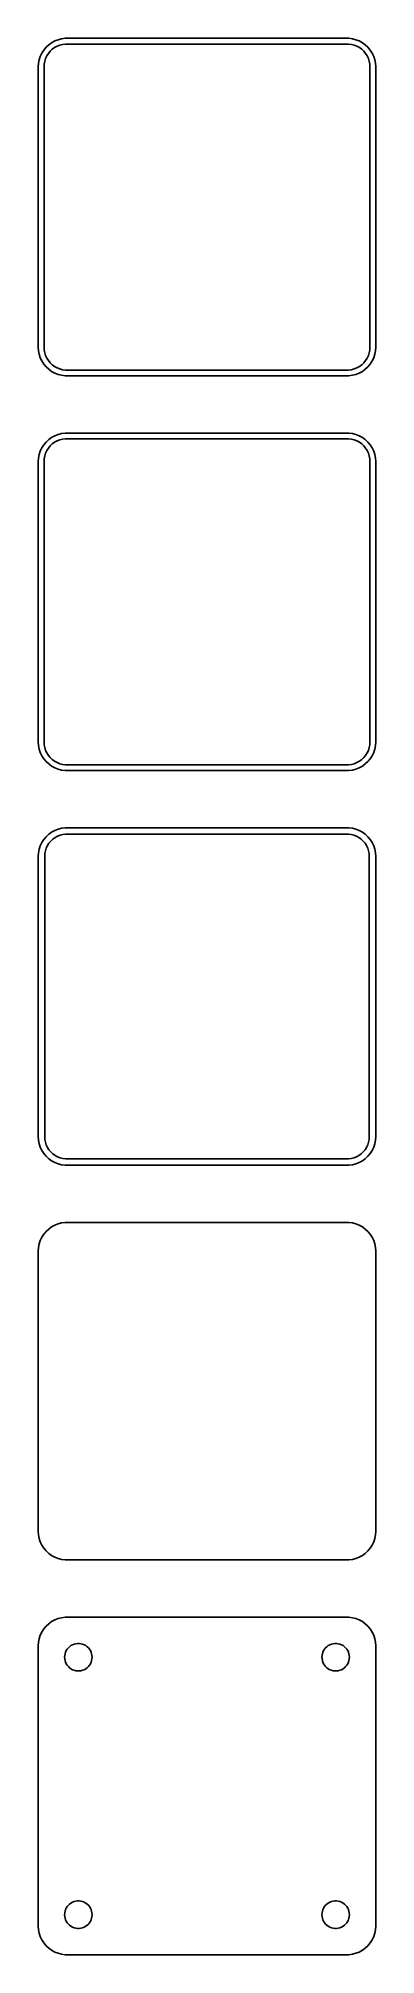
# Model space of a CAD drawing. Header units: metres. Extents: x -30 to 30, y 247 to 581.
import ezdxf

# ---------------------------------------------------------------- set-up
doc = ezdxf.new("R2010")
doc.units = ezdxf.units.M

msp = doc.modelspace()

# ---------------------------------------------------------------- linework, layer by layer
for p, q in [((-28.1448, 579.923), (-28.5451, 579.439)), ((-27.6871, 580.353), (-28.1448, 579.923)), ((-27.1791, 580.722), (-27.6871, 580.353)), ((-27.4159, 579.238), (-27.0497, 579.582)), ((-26.6289, 581.024), (-27.1791, 580.722)), ((-27.0497, 579.582), (-26.6433, 579.877)), ((-26.6433, 579.877), (-26.2031, 580.119)), ((-26.0451, 581.255), (-26.6289, 581.024)), ((-26.2031, 580.119), (-25.7361, 580.304)), ((-25.4369, 581.411), (-26.0451, 581.255)), ((-25.7361, 580.304), (-25.2495, 580.429)), ((-24.8139, 581.49), (-25.4369, 581.411)), ((-25.2495, 580.429), (-24.7512, 580.492)), ((24.8139, 581.49), (-24.8139, 581.49)), ((-24.7512, 580.492), (24.7512, 580.492)), ((24.7512, 580.492), (25.2495, 580.429)), ((25.4369, 581.411), (24.8139, 581.49)), ((25.2495, 580.429), (25.7361, 580.304)), ((26.0451, 581.255), (25.4369, 581.411)), ((25.7361, 580.304), (26.2031, 580.119)), ((26.6289, 581.024), (26.0451, 581.255)), ((26.2031, 580.119), (26.6433, 579.877)), ((27.1791, 580.722), (26.6289, 581.024)), ((26.6433, 579.877), (27.0497, 579.582)), ((27.0497, 579.582), (27.4159, 579.238)), ((27.6871, 580.353), (27.1791, 580.722)), ((28.1448, 579.923), (27.6871, 580.353)), ((28.5451, 579.439), (28.1448, 579.923)), ((-29.4606, 577.127), (-29.5, 576.5)), ((-29.5, 576.5), (-29.5, 527.5)), ((-29.3429, 577.743), (-29.4606, 577.127)), ((-29.1489, 578.341), (-29.3429, 577.743)), ((-28.8815, 578.909), (-29.1489, 578.341)), ((-28.5451, 579.439), (-28.8815, 578.909)), ((-28.5, 576.5), (-28.4684, 577.001)), ((-28.5, 527.5), (-28.5, 576.5)), ((-28.4684, 577.001), (-28.3743, 577.495)), ((-28.3743, 577.495), (-28.2191, 577.972)), ((-28.2191, 577.972), (-28.0052, 578.427)), ((-28.0052, 578.427), (-27.7361, 578.851)), ((-27.7361, 578.851), (-27.4159, 579.238)), ((27.4159, 579.238), (27.7361, 578.851)), ((27.7361, 578.851), (28.0052, 578.427)), ((28.0052, 578.427), (28.2191, 577.972)), ((28.2191, 577.972), (28.3743, 577.495)), ((28.3743, 577.495), (28.4684, 577.001)), ((28.4684, 577.001), (28.5, 576.5)), ((28.5, 576.5), (28.5, 527.5)), ((28.8815, 578.909), (28.5451, 579.439)), ((29.1489, 578.341), (28.8815, 578.909)), ((29.3429, 577.743), (29.1489, 578.341)), ((29.4606, 577.127), (29.3429, 577.743)), ((29.5, 576.5), (29.4606, 577.127)), ((29.5, 527.5), (29.5, 576.5)), ((-29.5, 527.5), (-29.4606, 526.873)), ((-29.4606, 526.873), (-29.3429, 526.257)), ((-29.3429, 526.257), (-29.1489, 525.659)), ((-28.4684, 526.999), (-28.5, 527.5)), ((-28.3743, 526.505), (-28.4684, 526.999)), ((-28.2191, 526.028), (-28.3743, 526.505)), ((-28.0052, 525.573), (-28.2191, 526.028)), ((28.2191, 526.028), (28.0052, 525.573)), ((28.3743, 526.505), (28.2191, 526.028)), ((28.4684, 526.999), (28.3743, 526.505)), ((28.5, 527.5), (28.4684, 526.999)), ((29.1489, 525.659), (29.3429, 526.257)), ((29.3429, 526.257), (29.4606, 526.873)), ((29.4606, 526.873), (29.5, 527.5)), ((-29.1489, 525.659), (-28.8815, 525.091)), ((-28.8815, 525.091), (-28.5451, 524.561)), ((-28.5451, 524.561), (-28.1448, 524.077)), ((-28.1448, 524.077), (-27.6871, 523.647)), ((-27.7361, 525.149), (-28.0052, 525.573)), ((-27.4159, 524.762), (-27.7361, 525.149)), ((-27.6871, 523.647), (-27.1791, 523.278)), ((-27.0497, 524.418), (-27.4159, 524.762)), ((-27.1791, 523.278), (-26.6289, 522.976)), ((-26.6433, 524.123), (-27.0497, 524.418)), ((-26.2031, 523.881), (-26.6433, 524.123)), ((-26.6289, 522.976), (-26.0451, 522.745)), ((-25.7361, 523.696), (-26.2031, 523.881)), ((-26.0451, 522.745), (-25.4369, 522.589)), ((-25.2495, 523.571), (-25.7361, 523.696)), ((-25.4369, 522.589), (-24.8139, 522.51)), ((-24.7512, 523.508), (-25.2495, 523.571)), ((24.7512, 523.508), (-24.7512, 523.508)), ((25.2495, 523.571), (24.7512, 523.508)), ((24.8139, 522.51), (25.4369, 522.589)), ((25.7361, 523.696), (25.2495, 523.571)), ((25.4369, 522.589), (26.0451, 522.745)), ((26.2031, 523.881), (25.7361, 523.696)), ((26.0451, 522.745), (26.6289, 522.976)), ((26.6433, 524.123), (26.2031, 523.881)), ((26.6289, 522.976), (27.1791, 523.278)), ((27.0497, 524.418), (26.6433, 524.123)), ((27.4159, 524.762), (27.0497, 524.418)), ((27.1791, 523.278), (27.6871, 523.647)), ((27.7361, 525.149), (27.4159, 524.762)), ((27.6871, 523.647), (28.1448, 524.077)), ((28.0052, 525.573), (27.7361, 525.149)), ((28.1448, 524.077), (28.5451, 524.561)), ((28.5451, 524.561), (28.8815, 525.091)), ((28.8815, 525.091), (29.1489, 525.659)), ((-24.8139, 522.51), (24.8139, 522.51)), ((-29.1489, 509.341), (-29.3429, 508.743)), ((-28.8815, 509.909), (-29.1489, 509.341)), ((-28.5451, 510.439), (-28.8815, 509.909)), ((-28.1448, 510.923), (-28.5451, 510.439)), ((-28.2191, 508.972), (-28.0052, 509.427)), ((-27.6871, 511.353), (-28.1448, 510.923)), ((-28.0052, 509.427), (-27.7361, 509.851)), ((-27.7361, 509.851), (-27.4159, 510.238)), ((-27.1791, 511.722), (-27.6871, 511.353)), ((-27.4159, 510.238), (-27.0497, 510.582)), ((-26.6289, 512.024), (-27.1791, 511.722)), ((-27.0497, 510.582), (-26.6433, 510.877)), ((-26.6433, 510.877), (-26.2031, 511.119)), ((-26.0451, 512.255), (-26.6289, 512.024)), ((-26.2031, 511.119), (-25.7361, 511.304)), ((-25.4369, 512.411), (-26.0451, 512.255)), ((-25.7361, 511.304), (-25.2495, 511.429)), ((-24.8139, 512.49), (-25.4369, 512.411)), ((-25.2495, 511.429), (-24.7512, 511.492)), ((24.8139, 512.49), (-24.8139, 512.49)), ((-24.7512, 511.492), (24.7512, 511.492)), ((24.7512, 511.492), (25.2495, 511.429)), ((25.4369, 512.411), (24.8139, 512.49)), ((25.2495, 511.429), (25.7361, 511.304)), ((26.0451, 512.255), (25.4369, 512.411)), ((25.7361, 511.304), (26.2031, 511.119)), ((26.6289, 512.024), (26.0451, 512.255)), ((26.2031, 511.119), (26.6433, 510.877)), ((27.1791, 511.722), (26.6289, 512.024)), ((26.6433, 510.877), (27.0497, 510.582)), ((27.0497, 510.582), (27.4159, 510.238)), ((27.6871, 511.353), (27.1791, 511.722)), ((27.4159, 510.238), (27.7361, 509.851)), ((28.1448, 510.923), (27.6871, 511.353)), ((27.7361, 509.851), (28.0052, 509.427)), ((28.0052, 509.427), (28.2191, 508.972)), ((28.5451, 510.439), (28.1448, 510.923)), ((28.8815, 509.909), (28.5451, 510.439)), ((29.1489, 509.341), (28.8815, 509.909)), ((29.3429, 508.743), (29.1489, 509.341)), ((-29.4606, 508.127), (-29.5, 507.5)), ((-29.5, 507.5), (-29.5, 458.5)), ((-29.3429, 508.743), (-29.4606, 508.127)), ((-28.5, 507.5), (-28.4684, 508.001)), ((-28.5, 458.5), (-28.5, 507.5)), ((-28.4684, 508.001), (-28.3743, 508.495)), ((-28.3743, 508.495), (-28.2191, 508.972)), ((28.2191, 508.972), (28.3743, 508.495)), ((28.3743, 508.495), (28.4684, 508.001)), ((28.4684, 508.001), (28.5, 507.5)), ((28.5, 507.5), (28.5, 458.5)), ((29.4606, 508.127), (29.3429, 508.743)), ((29.5, 507.5), (29.4606, 508.127)), ((29.5, 458.5), (29.5, 507.5)), ((-29.5, 458.5), (-29.4606, 457.873)), ((-29.4606, 457.873), (-29.3429, 457.257)), ((-29.3429, 457.257), (-29.1489, 456.659)), ((-29.1489, 456.659), (-28.8815, 456.091)), ((-28.8815, 456.091), (-28.5451, 455.561)), ((-28.4684, 457.999), (-28.5, 458.5)), ((-28.3743, 457.505), (-28.4684, 457.999)), ((-28.2191, 457.028), (-28.3743, 457.505)), ((-28.0052, 456.573), (-28.2191, 457.028)), ((-27.7361, 456.149), (-28.0052, 456.573)), ((-27.4159, 455.762), (-27.7361, 456.149)), ((-27.0497, 455.418), (-27.4159, 455.762)), ((27.4159, 455.762), (27.0497, 455.418)), ((27.7361, 456.149), (27.4159, 455.762)), ((28.0052, 456.573), (27.7361, 456.149)), ((28.2191, 457.028), (28.0052, 456.573)), ((28.3743, 457.505), (28.2191, 457.028)), ((28.4684, 457.999), (28.3743, 457.505)), ((28.5, 458.5), (28.4684, 457.999)), ((28.5451, 455.561), (28.8815, 456.091)), ((28.8815, 456.091), (29.1489, 456.659)), ((29.1489, 456.659), (29.3429, 457.257)), ((29.3429, 457.257), (29.4606, 457.873)), ((29.4606, 457.873), (29.5, 458.5)), ((-28.5451, 455.561), (-28.1448, 455.077)), ((-28.1448, 455.077), (-27.6871, 454.647)), ((-27.6871, 454.647), (-27.1791, 454.278)), ((-27.1791, 454.278), (-26.6289, 453.976)), ((-26.6433, 455.123), (-27.0497, 455.418)), ((-26.2031, 454.881), (-26.6433, 455.123)), ((-26.6289, 453.976), (-26.0451, 453.745)), ((-25.7361, 454.696), (-26.2031, 454.881)), ((-26.0451, 453.745), (-25.4369, 453.589)), ((-25.2495, 454.571), (-25.7361, 454.696)), ((-25.4369, 453.589), (-24.8139, 453.51)), ((-24.7512, 454.508), (-25.2495, 454.571)), ((-24.8139, 453.51), (24.8139, 453.51)), ((24.7512, 454.508), (-24.7512, 454.508)), ((25.2495, 454.571), (24.7512, 454.508)), ((24.8139, 453.51), (25.4369, 453.589)), ((25.7361, 454.696), (25.2495, 454.571)), ((25.4369, 453.589), (26.0451, 453.745)), ((26.2031, 454.881), (25.7361, 454.696)), ((26.0451, 453.745), (26.6289, 453.976)), ((26.6433, 455.123), (26.2031, 454.881)), ((26.6289, 453.976), (27.1791, 454.278)), ((27.0497, 455.418), (26.6433, 455.123)), ((27.1791, 454.278), (27.6871, 454.647)), ((27.6871, 454.647), (28.1448, 455.077)), ((28.1448, 455.077), (28.5451, 455.561)), ((-27.6871, 442.353), (-28.1448, 441.923)), ((-27.1791, 442.722), (-27.6871, 442.353)), ((-26.6289, 443.024), (-27.1791, 442.722)), ((-26.0451, 443.255), (-26.6289, 443.024)), ((-26.1489, 442.004), (-25.6967, 442.183)), ((-25.4369, 443.411), (-26.0451, 443.255)), ((-25.6967, 442.183), (-25.2256, 442.304)), ((-24.8139, 443.49), (-25.4369, 443.411)), ((-25.2256, 442.304), (-24.7432, 442.365)), ((24.8139, 443.49), (-24.8139, 443.49)), ((-24.7432, 442.365), (24.7432, 442.365)), ((24.7432, 442.365), (25.2256, 442.304)), ((25.4369, 443.411), (24.8139, 443.49)), ((25.2256, 442.304), (25.6967, 442.183)), ((26.0451, 443.255), (25.4369, 443.411)), ((25.6967, 442.183), (26.1489, 442.004)), ((26.6289, 443.024), (26.0451, 443.255)), ((27.1791, 442.722), (26.6289, 443.024)), ((27.6871, 442.353), (27.1791, 442.722)), ((28.1448, 441.923), (27.6871, 442.353)), ((-29.4606, 439.127), (-29.5, 438.5)), ((-29.3429, 439.743), (-29.4606, 439.127)), ((-29.1489, 440.341), (-29.3429, 439.743)), ((-28.8815, 440.909), (-29.1489, 440.341)), ((-28.5451, 441.439), (-28.8815, 440.909)), ((-28.1448, 441.923), (-28.5451, 441.439)), ((-28.3726, 438.5), (-28.3421, 438.985)), ((-28.3421, 438.985), (-28.251, 439.463)), ((-28.251, 439.463), (-28.1007, 439.926)), ((-28.1007, 439.926), (-27.8936, 440.366)), ((-27.8936, 440.366), (-27.633, 440.776)), ((-27.633, 440.776), (-27.323, 441.151)), ((-27.323, 441.151), (-26.9685, 441.484)), ((-26.9685, 441.484), (-26.5751, 441.77)), ((-26.5751, 441.77), (-26.1489, 442.004)), ((26.1489, 442.004), (26.5751, 441.77)), ((26.5751, 441.77), (26.9685, 441.484)), ((26.9685, 441.484), (27.323, 441.151)), ((27.323, 441.151), (27.633, 440.776)), ((27.633, 440.776), (27.8936, 440.366)), ((27.8936, 440.366), (28.1007, 439.926)), ((28.1007, 439.926), (28.251, 439.463)), ((28.5451, 441.439), (28.1448, 441.923)), ((28.251, 439.463), (28.3421, 438.985)), ((28.3421, 438.985), (28.3726, 438.5)), ((28.8815, 440.909), (28.5451, 441.439)), ((29.1489, 440.341), (28.8815, 440.909)), ((29.3429, 439.743), (29.1489, 440.341)), ((29.4606, 439.127), (29.3429, 439.743)), ((29.5, 438.5), (29.4606, 439.127)), ((-29.5, 438.5), (-29.5, 389.5)), ((-28.3726, 389.5), (-28.3726, 438.5)), ((28.3726, 438.5), (28.3726, 389.5)), ((29.5, 389.5), (29.5, 438.5)), ((-29.5, 389.5), (-29.4606, 388.873)), ((-29.4606, 388.873), (-29.3429, 388.257)), ((-28.3421, 389.015), (-28.3726, 389.5)), ((-28.251, 388.537), (-28.3421, 389.015)), ((28.3421, 389.015), (28.251, 388.537)), ((28.3726, 389.5), (28.3421, 389.015)), ((29.3429, 388.257), (29.4606, 388.873)), ((29.4606, 388.873), (29.5, 389.5)), ((-29.3429, 388.257), (-29.1489, 387.659)), ((-29.1489, 387.659), (-28.8815, 387.091)), ((-28.8815, 387.091), (-28.5451, 386.561)), ((-28.5451, 386.561), (-28.1448, 386.077)), ((-28.1007, 388.074), (-28.251, 388.537)), ((-28.1448, 386.077), (-27.6871, 385.647)), ((-27.8936, 387.634), (-28.1007, 388.074)), ((-27.633, 387.224), (-27.8936, 387.634)), ((-27.6871, 385.647), (-27.1791, 385.278)), ((-27.323, 386.849), (-27.633, 387.224)), ((-26.9685, 386.516), (-27.323, 386.849)), ((-27.1791, 385.278), (-26.6289, 384.976)), ((-26.5751, 386.23), (-26.9685, 386.516)), ((-26.1489, 385.996), (-26.5751, 386.23)), ((-25.6967, 385.817), (-26.1489, 385.996)), ((-25.2256, 385.696), (-25.6967, 385.817)), ((-24.7432, 385.635), (-25.2256, 385.696)), ((24.7432, 385.635), (-24.7432, 385.635)), ((25.2256, 385.696), (24.7432, 385.635)), ((25.6967, 385.817), (25.2256, 385.696)), ((26.1489, 385.996), (25.6967, 385.817)), ((26.5751, 386.23), (26.1489, 385.996)), ((26.9685, 386.516), (26.5751, 386.23)), ((26.6289, 384.976), (27.1791, 385.278)), ((27.323, 386.849), (26.9685, 386.516)), ((27.1791, 385.278), (27.6871, 385.647)), ((27.633, 387.224), (27.323, 386.849)), ((27.8936, 387.634), (27.633, 387.224)), ((27.6871, 385.647), (28.1448, 386.077)), ((28.1007, 388.074), (27.8936, 387.634)), ((28.251, 388.537), (28.1007, 388.074)), ((28.1448, 386.077), (28.5451, 386.561)), ((28.5451, 386.561), (28.8815, 387.091)), ((28.8815, 387.091), (29.1489, 387.659)), ((29.1489, 387.659), (29.3429, 388.257)), ((-26.6289, 384.976), (-26.0451, 384.745)), ((-26.0451, 384.745), (-25.4369, 384.589)), ((-25.4369, 384.589), (-24.8139, 384.51)), ((-24.8139, 384.51), (24.8139, 384.51)), ((24.8139, 384.51), (25.4369, 384.589)), ((25.4369, 384.589), (26.0451, 384.745)), ((26.0451, 384.745), (26.6289, 384.976)), ((-28.8815, 371.909), (-29.1489, 371.341)), ((-28.5451, 372.439), (-28.8815, 371.909)), ((-28.1448, 372.923), (-28.5451, 372.439)), ((-27.6871, 373.353), (-28.1448, 372.923)), ((-27.1791, 373.722), (-27.6871, 373.353)), ((-26.6289, 374.024), (-27.1791, 373.722)), ((-26.0451, 374.255), (-26.6289, 374.024)), ((-25.4369, 374.411), (-26.0451, 374.255)), ((-24.8139, 374.49), (-25.4369, 374.411)), ((24.8139, 374.49), (-24.8139, 374.49)), ((25.4369, 374.411), (24.8139, 374.49)), ((26.0451, 374.255), (25.4369, 374.411)), ((26.6289, 374.024), (26.0451, 374.255)), ((27.1791, 373.722), (26.6289, 374.024)), ((27.6871, 373.353), (27.1791, 373.722)), ((28.1448, 372.923), (27.6871, 373.353)), ((28.5451, 372.439), (28.1448, 372.923)), ((28.8815, 371.909), (28.5451, 372.439)), ((29.1489, 371.341), (28.8815, 371.909)), ((-29.4606, 370.127), (-29.5, 369.5)), ((-29.5, 369.5), (-29.5, 320.5)), ((-29.3429, 370.743), (-29.4606, 370.127)), ((-29.1489, 371.341), (-29.3429, 370.743)), ((29.3429, 370.743), (29.1489, 371.341)), ((29.4606, 370.127), (29.3429, 370.743)), ((29.5, 369.5), (29.4606, 370.127)), ((29.5, 320.5), (29.5, 369.5)), ((-29.5, 320.5), (-29.4606, 319.873)), ((-29.4606, 319.873), (-29.3429, 319.257)), ((-29.3429, 319.257), (-29.1489, 318.659)), ((-29.1489, 318.659), (-28.8815, 318.091)), ((28.8815, 318.091), (29.1489, 318.659)), ((29.1489, 318.659), (29.3429, 319.257)), ((29.3429, 319.257), (29.4606, 319.873)), ((29.4606, 319.873), (29.5, 320.5)), ((-28.8815, 318.091), (-28.5451, 317.561)), ((-28.5451, 317.561), (-28.1448, 317.077)), ((-28.1448, 317.077), (-27.6871, 316.647)), ((-27.6871, 316.647), (-27.1791, 316.278)), ((-27.1791, 316.278), (-26.6289, 315.976)), ((-26.6289, 315.976), (-26.0451, 315.745)), ((-26.0451, 315.745), (-25.4369, 315.589)), ((-25.4369, 315.589), (-24.8139, 315.51)), ((-24.8139, 315.51), (24.8139, 315.51)), ((24.8139, 315.51), (25.4369, 315.589)), ((25.4369, 315.589), (26.0451, 315.745)), ((26.0451, 315.745), (26.6289, 315.976)), ((26.6289, 315.976), (27.1791, 316.278)), ((27.1791, 316.278), (27.6871, 316.647)), ((27.6871, 316.647), (28.1448, 317.077)), ((28.1448, 317.077), (28.5451, 317.561)), ((28.5451, 317.561), (28.8815, 318.091)), ((-26.6289, 305.024), (-27.1791, 304.722)), ((-26.0451, 305.255), (-26.6289, 305.024)), ((-25.4369, 305.411), (-26.0451, 305.255)), ((-24.8139, 305.49), (-25.4369, 305.411)), ((24.8139, 305.49), (-24.8139, 305.49)), ((25.4369, 305.411), (24.8139, 305.49)), ((26.0451, 305.255), (25.4369, 305.411)), ((26.6289, 305.024), (26.0451, 305.255)), ((27.1791, 304.722), (26.6289, 305.024)), ((-29.3429, 301.743), (-29.4606, 301.127)), ((-29.1489, 302.341), (-29.3429, 301.743)), ((-28.8815, 302.909), (-29.1489, 302.341)), ((-28.5451, 303.439), (-28.8815, 302.909)), ((-28.1448, 303.923), (-28.5451, 303.439)), ((-27.6871, 304.353), (-28.1448, 303.923)), ((-27.1791, 304.722), (-27.6871, 304.353)), ((27.6871, 304.353), (27.1791, 304.722)), ((28.1448, 303.923), (27.6871, 304.353)), ((28.5451, 303.439), (28.1448, 303.923)), ((28.8815, 302.909), (28.5451, 303.439)), ((29.1489, 302.341), (28.8815, 302.909)), ((29.3429, 301.743), (29.1489, 302.341)), ((29.4606, 301.127), (29.3429, 301.743)), ((-29.4606, 301.127), (-29.5, 300.5)), ((-29.5, 300.5), (-29.5, 251.5)), ((-24.9, 298.5), (-24.8811, 298.801)), ((-24.8811, 298.199), (-24.9, 298.5)), ((-24.8811, 298.801), (-24.8246, 299.097)), ((-24.8246, 297.903), (-24.8811, 298.199)), ((-24.8246, 299.097), (-24.7315, 299.383)), ((-24.7315, 299.383), (-24.6031, 299.656)), ((-24.6031, 299.656), (-24.4416, 299.911)), ((-24.4416, 299.911), (-24.2495, 300.143)), ((-24.2495, 300.143), (-24.0298, 300.349)), ((-24.0298, 300.349), (-23.786, 300.526)), ((-23.786, 300.526), (-23.5219, 300.672)), ((-23.5219, 300.672), (-23.2416, 300.783)), ((-23.2416, 300.783), (-22.9497, 300.857)), ((-22.9497, 300.857), (-22.6507, 300.895)), ((-22.6507, 300.895), (-22.3493, 300.895)), ((-22.3493, 300.895), (-22.0503, 300.857)), ((-22.0503, 300.857), (-21.7583, 300.783)), ((-21.7583, 300.783), (-21.4781, 300.672)), ((-21.4781, 300.672), (-21.214, 300.526)), ((-21.214, 300.526), (-20.9702, 300.349)), ((-20.9702, 300.349), (-20.7505, 300.143)), ((-20.7505, 300.143), (-20.5583, 299.911)), ((-20.5583, 299.911), (-20.3969, 299.656)), ((-20.3969, 299.656), (-20.2685, 299.383)), ((-20.2685, 299.383), (-20.1754, 299.097)), ((-20.1754, 299.097), (-20.1189, 298.801)), ((-20.1189, 298.199), (-20.1754, 297.903)), ((-20.1189, 298.801), (-20.1, 298.5)), ((-20.1, 298.5), (-20.1189, 298.199)), ((20.1, 298.5), (20.1189, 298.801)), ((20.1189, 298.199), (20.1, 298.5)), ((20.1189, 298.801), (20.1754, 299.097)), ((20.1754, 297.903), (20.1189, 298.199)), ((20.1754, 299.097), (20.2685, 299.383)), ((20.2685, 299.383), (20.3969, 299.656)), ((20.3969, 299.656), (20.5583, 299.911)), ((20.5583, 299.911), (20.7505, 300.143)), ((20.7505, 300.143), (20.9702, 300.349)), ((20.9702, 300.349), (21.214, 300.526)), ((21.214, 300.526), (21.4781, 300.672)), ((21.4781, 300.672), (21.7583, 300.783)), ((21.7583, 300.783), (22.0503, 300.857)), ((22.0503, 300.857), (22.3493, 300.895)), ((22.3493, 300.895), (22.6507, 300.895)), ((22.6507, 300.895), (22.9497, 300.857)), ((22.9497, 300.857), (23.2416, 300.783)), ((23.2416, 300.783), (23.5219, 300.672)), ((23.5219, 300.672), (23.786, 300.526)), ((23.786, 300.526), (24.0298, 300.349)), ((24.0298, 300.349), (24.2495, 300.143)), ((24.2495, 300.143), (24.4416, 299.911)), ((24.4416, 299.911), (24.6031, 299.656)), ((24.6031, 299.656), (24.7315, 299.383)), ((24.7315, 299.383), (24.8246, 299.097)), ((24.8246, 299.097), (24.8811, 298.801)), ((24.8811, 298.199), (24.8246, 297.903)), ((24.8811, 298.801), (24.9, 298.5)), ((24.9, 298.5), (24.8811, 298.199)), ((29.5, 300.5), (29.4606, 301.127)), ((29.5, 251.5), (29.5, 300.5)), ((-24.7315, 297.617), (-24.8246, 297.903)), ((-24.6031, 297.344), (-24.7315, 297.617)), ((-24.4416, 297.089), (-24.6031, 297.344)), ((-24.2495, 296.857), (-24.4416, 297.089)), ((-24.0298, 296.651), (-24.2495, 296.857)), ((-23.786, 296.474), (-24.0298, 296.651)), ((-23.5219, 296.328), (-23.786, 296.474)), ((-23.2416, 296.217), (-23.5219, 296.328)), ((-22.9497, 296.143), (-23.2416, 296.217)), ((-22.6507, 296.105), (-22.9497, 296.143)), ((-22.3493, 296.105), (-22.6507, 296.105)), ((-22.0503, 296.143), (-22.3493, 296.105)), ((-21.7583, 296.217), (-22.0503, 296.143)), ((-21.4781, 296.328), (-21.7583, 296.217)), ((-21.214, 296.474), (-21.4781, 296.328)), ((-20.9702, 296.651), (-21.214, 296.474)), ((-20.7505, 296.857), (-20.9702, 296.651)), ((-20.5583, 297.089), (-20.7505, 296.857)), ((-20.3969, 297.344), (-20.5583, 297.089)), ((-20.2685, 297.617), (-20.3969, 297.344)), ((-20.1754, 297.903), (-20.2685, 297.617)), ((20.2685, 297.617), (20.1754, 297.903)), ((20.3969, 297.344), (20.2685, 297.617)), ((20.5583, 297.089), (20.3969, 297.344)), ((20.7505, 296.857), (20.5583, 297.089)), ((20.9702, 296.651), (20.7505, 296.857)), ((21.214, 296.474), (20.9702, 296.651)), ((21.4781, 296.328), (21.214, 296.474)), ((21.7583, 296.217), (21.4781, 296.328)), ((22.0503, 296.143), (21.7583, 296.217)), ((22.3493, 296.105), (22.0503, 296.143)), ((22.6507, 296.105), (22.3493, 296.105)), ((22.9497, 296.143), (22.6507, 296.105)), ((23.2416, 296.217), (22.9497, 296.143)), ((23.5219, 296.328), (23.2416, 296.217)), ((23.786, 296.474), (23.5219, 296.328)), ((24.0298, 296.651), (23.786, 296.474)), ((24.2495, 296.857), (24.0298, 296.651)), ((24.4416, 297.089), (24.2495, 296.857)), ((24.6031, 297.344), (24.4416, 297.089)), ((24.7315, 297.617), (24.6031, 297.344)), ((24.8246, 297.903), (24.7315, 297.617)), ((-24.7315, 254.383), (-24.6031, 254.656)), ((-24.6031, 254.656), (-24.4416, 254.911)), ((-24.4416, 254.911), (-24.2495, 255.143)), ((-24.2495, 255.143), (-24.0298, 255.349)), ((-24.0298, 255.349), (-23.786, 255.526)), ((-23.786, 255.526), (-23.5219, 255.672)), ((-23.5219, 255.672), (-23.2416, 255.783)), ((-23.2416, 255.783), (-22.9497, 255.857)), ((-22.9497, 255.857), (-22.6507, 255.895)), ((-22.6507, 255.895), (-22.3493, 255.895)), ((-22.3493, 255.895), (-22.0503, 255.857)), ((-22.0503, 255.857), (-21.7583, 255.783)), ((-21.7583, 255.783), (-21.4781, 255.672)), ((-21.4781, 255.672), (-21.214, 255.526)), ((-21.214, 255.526), (-20.9702, 255.349)), ((-20.9702, 255.349), (-20.7505, 255.143)), ((-20.7505, 255.143), (-20.5583, 254.911)), ((-20.5583, 254.911), (-20.3969, 254.656)), ((-20.3969, 254.656), (-20.2685, 254.383)), ((20.2685, 254.383), (20.3969, 254.656)), ((20.3969, 254.656), (20.5583, 254.911)), ((20.5583, 254.911), (20.7505, 255.143)), ((20.7505, 255.143), (20.9702, 255.349)), ((20.9702, 255.349), (21.214, 255.526)), ((21.214, 255.526), (21.4781, 255.672)), ((21.4781, 255.672), (21.7583, 255.783)), ((21.7583, 255.783), (22.0503, 255.857)), ((22.0503, 255.857), (22.3493, 255.895)), ((22.3493, 255.895), (22.6507, 255.895)), ((22.6507, 255.895), (22.9497, 255.857)), ((22.9497, 255.857), (23.2416, 255.783)), ((23.2416, 255.783), (23.5219, 255.672)), ((23.5219, 255.672), (23.786, 255.526)), ((23.786, 255.526), (24.0298, 255.349)), ((24.0298, 255.349), (24.2495, 255.143)), ((24.2495, 255.143), (24.4416, 254.911)), ((24.4416, 254.911), (24.6031, 254.656)), ((24.6031, 254.656), (24.7315, 254.383)), ((-29.5, 251.5), (-29.4606, 250.873)), ((-24.9, 253.5), (-24.8811, 253.801)), ((-24.8811, 253.199), (-24.9, 253.5)), ((-24.8811, 253.801), (-24.8246, 254.097)), ((-24.8246, 252.903), (-24.8811, 253.199)), ((-24.8246, 254.097), (-24.7315, 254.383)), ((-24.7315, 252.617), (-24.8246, 252.903)), ((-24.6031, 252.344), (-24.7315, 252.617)), ((-24.4416, 252.089), (-24.6031, 252.344)), ((-24.2495, 251.857), (-24.4416, 252.089)), ((-24.0298, 251.651), (-24.2495, 251.857)), ((-23.786, 251.474), (-24.0298, 251.651)), ((-23.5219, 251.328), (-23.786, 251.474)), ((-23.2416, 251.217), (-23.5219, 251.328)), ((-21.4781, 251.328), (-21.7583, 251.217)), ((-21.214, 251.474), (-21.4781, 251.328)), ((-20.9702, 251.651), (-21.214, 251.474)), ((-20.7505, 251.857), (-20.9702, 251.651)), ((-20.5583, 252.089), (-20.7505, 251.857)), ((-20.3969, 252.344), (-20.5583, 252.089)), ((-20.2685, 252.617), (-20.3969, 252.344)), ((-20.2685, 254.383), (-20.1754, 254.097)), ((-20.1754, 252.903), (-20.2685, 252.617)), ((-20.1754, 254.097), (-20.1189, 253.801)), ((-20.1189, 253.199), (-20.1754, 252.903)), ((-20.1189, 253.801), (-20.1, 253.5)), ((-20.1, 253.5), (-20.1189, 253.199)), ((20.1, 253.5), (20.1189, 253.801)), ((20.1189, 253.199), (20.1, 253.5)), ((20.1189, 253.801), (20.1754, 254.097)), ((20.1754, 252.903), (20.1189, 253.199)), ((20.1754, 254.097), (20.2685, 254.383)), ((20.2685, 252.617), (20.1754, 252.903)), ((20.3969, 252.344), (20.2685, 252.617)), ((20.5583, 252.089), (20.3969, 252.344)), ((20.7505, 251.857), (20.5583, 252.089)), ((20.9702, 251.651), (20.7505, 251.857)), ((21.214, 251.474), (20.9702, 251.651)), ((21.4781, 251.328), (21.214, 251.474)), ((21.7583, 251.217), (21.4781, 251.328)), ((23.5219, 251.328), (23.2416, 251.217)), ((23.786, 251.474), (23.5219, 251.328)), ((24.0298, 251.651), (23.786, 251.474)), ((24.2495, 251.857), (24.0298, 251.651)), ((24.4416, 252.089), (24.2495, 251.857)), ((24.6031, 252.344), (24.4416, 252.089)), ((24.7315, 252.617), (24.6031, 252.344)), ((24.7315, 254.383), (24.8246, 254.097)), ((24.8246, 252.903), (24.7315, 252.617)), ((24.8246, 254.097), (24.8811, 253.801)), ((24.8811, 253.199), (24.8246, 252.903)), ((24.8811, 253.801), (24.9, 253.5)), ((24.9, 253.5), (24.8811, 253.199)), ((29.4606, 250.873), (29.5, 251.5)), ((-29.4606, 250.873), (-29.3429, 250.257)), ((-29.3429, 250.257), (-29.1489, 249.659)), ((-29.1489, 249.659), (-28.8815, 249.091)), ((-28.8815, 249.091), (-28.5451, 248.561)), ((-28.5451, 248.561), (-28.1448, 248.077)), ((-28.1448, 248.077), (-27.6871, 247.647)), ((-22.9497, 251.143), (-23.2416, 251.217)), ((-22.6507, 251.105), (-22.9497, 251.143)), ((-22.3493, 251.105), (-22.6507, 251.105)), ((-22.0503, 251.143), (-22.3493, 251.105)), ((-21.7583, 251.217), (-22.0503, 251.143)), ((22.0503, 251.143), (21.7583, 251.217)), ((22.3493, 251.105), (22.0503, 251.143)), ((22.6507, 251.105), (22.3493, 251.105)), ((22.9497, 251.143), (22.6507, 251.105)), ((23.2416, 251.217), (22.9497, 251.143)), ((27.6871, 247.647), (28.1448, 248.077)), ((28.1448, 248.077), (28.5451, 248.561)), ((28.5451, 248.561), (28.8815, 249.091)), ((28.8815, 249.091), (29.1489, 249.659)), ((29.1489, 249.659), (29.3429, 250.257)), ((29.3429, 250.257), (29.4606, 250.873)), ((-27.6871, 247.647), (-27.1791, 247.278)), ((-27.1791, 247.278), (-26.6289, 246.976)), ((-26.6289, 246.976), (-26.0451, 246.745)), ((-26.0451, 246.745), (-25.4369, 246.589)), ((-25.4369, 246.589), (-24.8139, 246.51)), ((-24.8139, 246.51), (24.8139, 246.51)), ((24.8139, 246.51), (25.4369, 246.589)), ((25.4369, 246.589), (26.0451, 246.745)), ((26.0451, 246.745), (26.6289, 246.976)), ((26.6289, 246.976), (27.1791, 247.278)), ((27.1791, 247.278), (27.6871, 247.647))]:
    msp.add_line(p, q)

doc.saveas('drawing.dxf')
